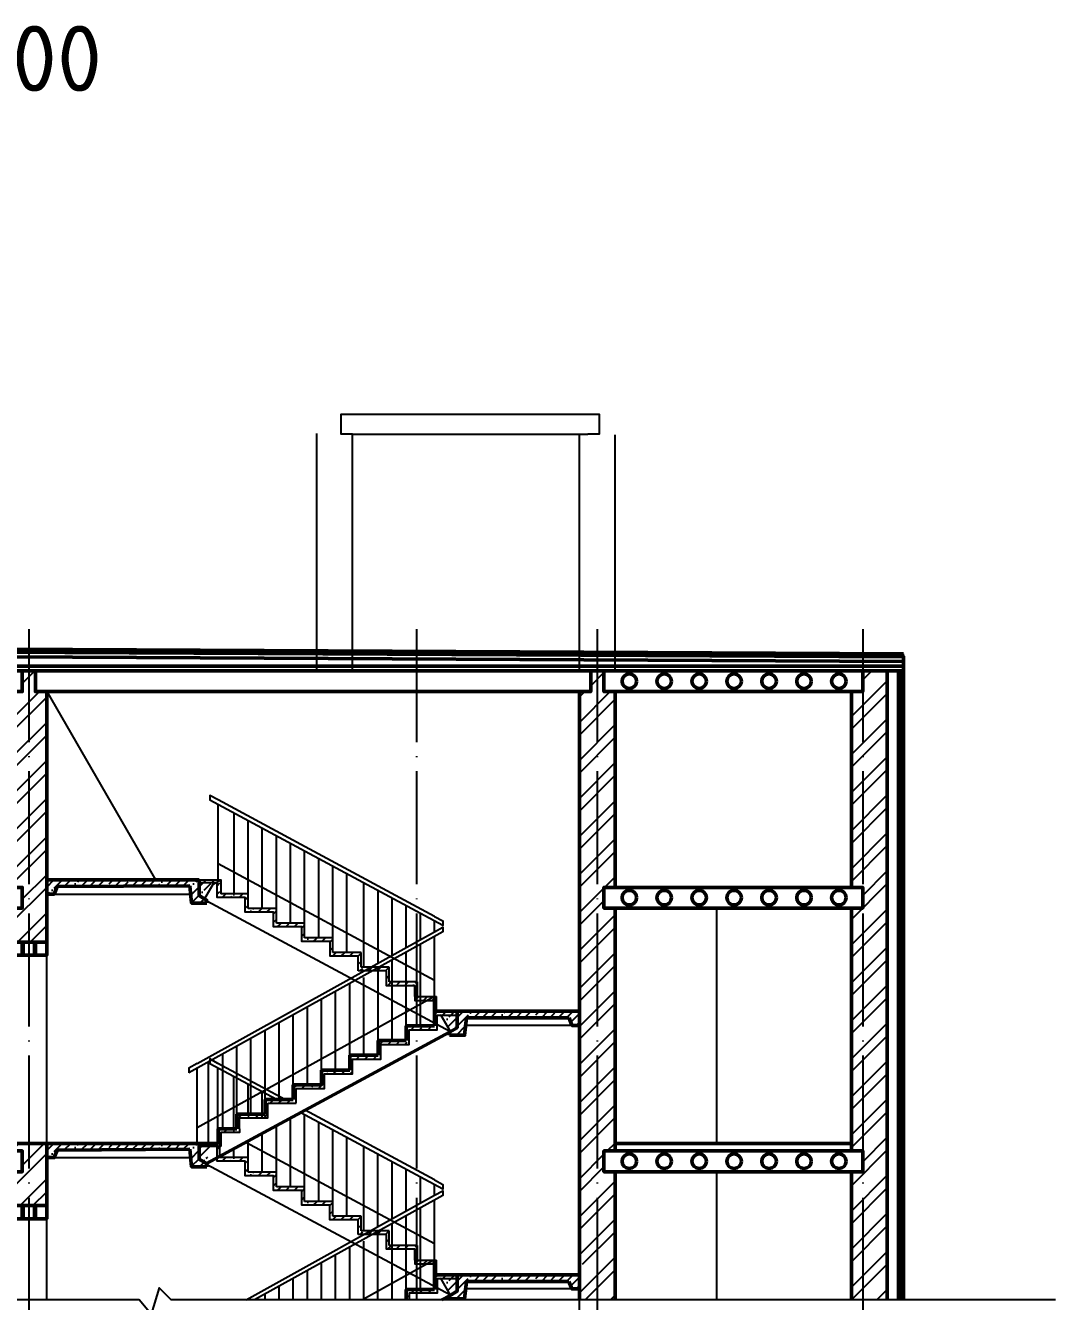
# Model space of a CAD drawing. Header units: millimetres. Extents: x -121275 to -95372, y 16759 to 40426.
# Drawn here: x -117534.8 to -117425.4, y 39435.6 to 39571.1 of the extents above; entities that cross this region are included whole.
import ezdxf

# ---------------------------------------------------------------- set-up
doc = ezdxf.new("R2010")
doc.units = ezdxf.units.MM
doc.header["$LTSCALE"] = 0.5
doc.linetypes.add('ACAD_ISO04W100', pattern=[30, 24, -3, 0, -3])
doc.layers.add('оси', color=7, linetype='ACAD_ISO04W100')
doc.layers.add('тонкие', color=7, linetype='Continuous')
doc.layers.add('ТОЛСТЫЕ3', color=7, linetype='Continuous', lineweight=50)
doc.layers.add('ТОНКИЕе', color=7, linetype='Continuous', lineweight=25)
doc.styles.add('Наклонный', font='isocpeur.ttf', dxfattribs={"height": 3.5})
pattern_1 = [(45, (0, 56), (-0.898025612, 0.898025612), []), (45, (0.898, 56), (-0.898025612, 0.898025612), [1.5875, -0.3175, 0, -0.3175])]
pattern_2 = [(45, (0.0024, 84), (-0.898025612, 0.898025612), []), (45, (0.9005, 84), (-0.898025612, 0.898025612), [1.5875, -0.3175, 0, -0.3175])]

msp = doc.modelspace()

# ---------------------------------------------------------------- hatches: boundary and pattern name
at = {"layer": 'тонкие', "transparency": 33554687}
h = msp.add_hatch(dxfattribs=at)
h.set_pattern_fill('ANSI32', scale=0.3)
h.paths.add_polyline_path([(-117445.888, 39500.354), (-117447.088, 39500.354), (-117447.088, 39479.554), (-117445.888, 39479.554)])
h.paths.add_polyline_path([(-117443.288, 39502.554), (-117445.888, 39502.554), (-117445.888, 39500.354), (-117445.888, 39479.554), (-117445.888, 39477.354), (-117445.888, 39435.732), (-117443.288, 39435.732)])
h.paths.add_polyline_path([(-117445.888, 39477.354), (-117447.088, 39477.354), (-117447.088, 39451.554), (-117445.888, 39451.554)])
h.paths.add_polyline_path([(-117445.888, 39449.354), (-117447.088, 39449.354), (-117447.088, 39435.732), (-117445.888, 39435.732)])
h.paths.add_polyline_path([(-117445.888, 39433.739), (-117447.088, 39433.739), (-117447.088, 39423.554), (-117445.888, 39423.554)])
h.paths.add_polyline_path([(-117443.288, 39433.739), (-117445.888, 39433.739), (-117445.888, 39389.754), (-117443.288, 39389.754)])
h.paths.add_polyline_path([(-117445.888, 39421.354), (-117447.088, 39421.354), (-117447.088, 39395.554), (-117445.888, 39395.554)])
h.paths.add_polyline_path([(-117445.888, 39393.354), (-117447.088, 39393.354), (-117447.088, 39389.754), (-117445.888, 39389.754)])
h.paths.add_polyline_path([(-117441.538, 39368.354), (-117445.888, 39368.354), (-117445.888, 39345.354), (-117441.538, 39345.354)])
h.paths.add_polyline_path([(-117445.888, 39365.354), (-117447.124, 39365.354), (-117447.124, 39345.354), (-117445.888, 39345.354)])
h.paths.add_polyline_path([(-117472.188, 39365.354), (-117473.388, 39365.354), (-117473.388, 39367.554), (-117472.188, 39367.554), (-117472.188, 39368.354), (-117474.088, 39368.354), (-117474.088, 39345.354), (-117472.188, 39345.354)])
h.paths.add_polyline_path([(-117474.088, 39368.354), (-117475.988, 39368.354), (-117475.988, 39367.554), (-117474.788, 39367.554), (-117474.788, 39365.354), (-117475.988, 39365.354), (-117475.988, 39345.354), (-117474.088, 39345.354)])
h.paths.add_polyline_path([(-117472.188, 39393.354), (-117473.388, 39393.354), (-117473.388, 39395.554), (-117472.188, 39395.554), (-117472.188, 39421.354), (-117473.388, 39421.354), (-117473.388, 39423.554), (-117472.188, 39423.554), (-117472.188, 39433.739), (-117474.088, 39433.739), (-117474.088, 39368.354), (-117472.188, 39368.354)])
h.paths.add_polyline_path([(-117474.088, 39433.739), (-117475.988, 39433.739), (-117475.988, 39411.557), (-117475.646, 39411.557), (-117475.646, 39409.957), (-117475.988, 39409.956), (-117475.988, 39383.509), (-117475.644, 39383.509), (-117475.644, 39381.909), (-117475.988, 39381.907), (-117475.988, 39368.354), (-117474.088, 39368.354)])
h.paths.add_polyline_path([(-117472.188, 39449.354), (-117473.388, 39449.354), (-117473.388, 39451.554), (-117472.188, 39451.554), (-117472.188, 39477.354), (-117473.388, 39477.354), (-117473.388, 39479.554), (-117472.188, 39479.554), (-117472.188, 39500.354), (-117473.388, 39500.354), (-117473.388, 39502.554), (-117474.088, 39502.554), (-117474.088, 39435.732), (-117472.188, 39435.732)])
h.paths.add_polyline_path([(-117474.088, 39452.354), (-117475.988, 39452.354), (-117475.988, 39439.509), (-117475.644, 39439.509), (-117475.644, 39437.909), (-117475.988, 39437.907), (-117475.988, 39435.732), (-117474.088, 39435.732)])
h.paths.add_polyline_path([(-117474.088, 39502.554), (-117474.788, 39502.554), (-117474.788, 39500.354), (-117475.988, 39500.354), (-117475.988, 39466.709), (-117475.646, 39466.709), (-117475.646, 39465.109), (-117475.988, 39465.107), (-117475.988, 39452.354), (-117474.088, 39452.354)])
h.paths.add_polyline_path([(-117532.588, 39500.354), (-117533.788, 39500.354), (-117533.788, 39502.554), (-117534.488, 39502.554), (-117534.488, 39473.754), (-117532.588, 39473.754)])
h.paths.add_polyline_path([(-117534.488, 39502.554), (-117535.188, 39502.554), (-117535.188, 39500.354), (-117536.388, 39500.354), (-117536.388, 39479.554), (-117535.188, 39479.554), (-117535.188, 39477.354), (-117536.388, 39477.354), (-117536.388, 39473.754), (-117534.488, 39473.754)])
h.paths.add_polyline_path([(-117534.488, 39452.354), (-117536.388, 39452.354), (-117536.388, 39451.554), (-117535.188, 39451.554), (-117535.188, 39449.354), (-117536.388, 39449.354), (-117536.388, 39445.754), (-117535.188, 39445.754), (-117534.488, 39445.754)])
h.paths.add_polyline_path([(-117532.588, 39452.354), (-117534.488, 39452.354), (-117534.488, 39445.754), (-117533.888, 39445.754), (-117532.588, 39445.754)])
h.paths.add_polyline_path([(-117534.488, 39424.372), (-117536.388, 39424.354), (-117536.388, 39423.554), (-117535.188, 39423.554), (-117535.188, 39421.354), (-117536.388, 39421.354), (-117536.388, 39417.754), (-117535.188, 39417.754), (-117534.488, 39417.754)])
h.paths.add_polyline_path([(-117532.588, 39424.39), (-117534.488, 39424.372), (-117534.488, 39417.754), (-117533.888, 39417.754), (-117532.588, 39417.754)])
h.paths.add_polyline_path([(-117534.488, 39396.354), (-117536.388, 39396.354), (-117536.388, 39395.554), (-117535.188, 39395.554), (-117535.188, 39393.354), (-117536.388, 39393.354), (-117536.388, 39389.754), (-117535.188, 39389.754), (-117534.488, 39389.754)])
h.paths.add_polyline_path([(-117532.588, 39396.354), (-117534.488, 39396.354), (-117534.488, 39389.754), (-117533.888, 39389.754), (-117532.588, 39389.754)])
h.paths.add_polyline_path([(-117534.488, 39368.354), (-117536.388, 39368.354), (-117536.388, 39367.554), (-117535.188, 39367.554), (-117535.188, 39365.354), (-117536.388, 39365.354), (-117536.388, 39345.354), (-117534.488, 39345.354)])
h.paths.add_polyline_path([(-117532.588, 39365.354), (-117533.788, 39365.354), (-117533.788, 39367.554), (-117533.488, 39367.554), (-117532.588, 39367.554), (-117532.588, 39368.354), (-117534.488, 39368.354), (-117534.488, 39345.354), (-117532.588, 39345.354)])
h.paths.add_polyline_path([(-117554.388, 39365.354), (-117555.588, 39365.354), (-117555.588, 39367.554), (-117554.388, 39367.554), (-117554.388, 39368.354), (-117556.288, 39368.354), (-117556.288, 39345.354), (-117554.388, 39345.354)])
h.paths.add_polyline_path([(-117556.288, 39368.354), (-117558.188, 39368.354), (-117558.188, 39367.554), (-117556.988, 39367.554), (-117556.988, 39365.354), (-117558.188, 39365.354), (-117558.188, 39345.354), (-117556.288, 39345.354)])
h.paths.add_polyline_path([(-117554.388, 39393.354), (-117555.588, 39393.354), (-117555.588, 39395.554), (-117554.388, 39395.554), (-117554.388, 39396.354), (-117556.288, 39396.354), (-117556.288, 39389.754), (-117555.688, 39389.754), (-117554.388, 39389.754)])
h.paths.add_polyline_path([(-117556.288, 39396.354), (-117558.188, 39396.354), (-117558.188, 39395.554), (-117556.988, 39395.554), (-117556.988, 39393.354), (-117558.188, 39393.354), (-117558.188, 39389.754), (-117556.988, 39389.754), (-117556.288, 39389.754)])
h.paths.add_polyline_path([(-117554.388, 39421.354), (-117555.588, 39421.354), (-117555.588, 39423.554), (-117554.388, 39423.554), (-117554.388, 39424.354), (-117556.288, 39424.354), (-117556.288, 39417.754), (-117555.688, 39417.754), (-117554.388, 39417.754)])
h.paths.add_polyline_path([(-117556.288, 39424.354), (-117558.188, 39424.354), (-117558.188, 39423.554), (-117556.988, 39423.554), (-117556.988, 39421.354), (-117558.188, 39421.354), (-117558.188, 39417.754), (-117556.988, 39417.754), (-117556.288, 39417.754)])
h.paths.add_polyline_path([(-117554.388, 39449.354), (-117555.588, 39449.354), (-117555.588, 39451.554), (-117554.388, 39451.554), (-117554.388, 39452.354), (-117556.288, 39452.354), (-117556.288, 39445.754), (-117555.688, 39445.754), (-117554.388, 39445.754)])
h.paths.add_polyline_path([(-117556.288, 39452.354), (-117558.188, 39452.354), (-117558.188, 39451.554), (-117556.988, 39451.554), (-117556.988, 39449.354), (-117558.188, 39449.354), (-117558.188, 39445.754), (-117556.988, 39445.754), (-117556.288, 39445.754)])
h.paths.add_polyline_path([(-117554.388, 39477.354), (-117555.588, 39477.354), (-117555.588, 39479.554), (-117554.388, 39479.554), (-117554.388, 39500.354), (-117555.588, 39500.354), (-117555.588, 39502.554), (-117556.288, 39502.554), (-117556.288, 39473.754), (-117555.688, 39473.754), (-117554.388, 39473.754)])
h.paths.add_polyline_path([(-117556.288, 39502.554), (-117556.988, 39502.554), (-117556.988, 39500.354), (-117558.188, 39500.354), (-117558.188, 39479.554), (-117556.988, 39479.554), (-117556.988, 39477.354), (-117558.188, 39477.354), (-117558.188, 39473.754), (-117556.988, 39473.754), (-117556.288, 39473.754)])
h.paths.add_polyline_path([(-117627.088, 39500.354), (-117628.288, 39500.354), (-117628.288, 39479.554), (-117627.088, 39479.554)])
h.paths.add_polyline_path([(-117628.288, 39500.354), (-117630.888, 39500.354), (-117630.888, 39479.554), (-117628.288, 39479.554)])
h.paths.add_polyline_path([(-117628.288, 39479.554), (-117630.888, 39479.554), (-117630.888, 39476.754), (-117628.288, 39476.754)])
h.paths.add_polyline_path([(-117627.088, 39461.354), (-117628.288, 39461.354), (-117628.288, 39451.554), (-117627.088, 39451.554)])
h.paths.add_polyline_path([(-117628.288, 39461.354), (-117630.888, 39461.354), (-117630.888, 39448.754), (-117628.288, 39448.754)])
h.paths.add_polyline_path([(-117627.088, 39449.354), (-117628.288, 39449.354), (-117628.288, 39448.754), (-117627.088, 39448.754)])
h.paths.add_polyline_path([(-117627.088, 39433.354), (-117628.288, 39433.354), (-117628.288, 39423.554), (-117627.088, 39423.554)])
h.paths.add_polyline_path([(-117628.288, 39433.354), (-117630.888, 39433.354), (-117630.888, 39420.754), (-117628.288, 39420.754)])
h.paths.add_polyline_path([(-117627.088, 39421.354), (-117628.288, 39421.354), (-117628.288, 39420.754), (-117627.088, 39420.754)])
h.paths.add_polyline_path([(-117627.088, 39405.354), (-117628.288, 39405.354), (-117628.288, 39395.554), (-117627.088, 39395.554)])
h.paths.add_polyline_path([(-117628.288, 39405.354), (-117630.888, 39405.354), (-117630.888, 39392.754), (-117628.288, 39392.754)])
h.paths.add_polyline_path([(-117627.088, 39393.354), (-117628.288, 39393.354), (-117628.288, 39392.754), (-117627.088, 39392.754)])
h.paths.add_polyline_path([(-117627.088, 39377.354), (-117628.288, 39377.354), (-117628.288, 39367.554), (-117627.088, 39367.554)])
h.paths.add_polyline_path([(-117628.288, 39377.354), (-117630.888, 39377.354), (-117630.888, 39345.354), (-117628.288, 39345.354)])
h.paths.add_polyline_path([(-117627.088, 39365.354), (-117628.288, 39365.354), (-117628.288, 39345.354), (-117627.088, 39345.354)])
h = msp.add_hatch(dxfattribs=at)
h.set_pattern_fill('ANSI35', scale=0.2)
h.set_pattern_definition(pattern_2)
h.paths.add_polyline_path([(-117514.901, 39479.911), (-117516.388, 39480.354), (-117532.586, 39480.354), (-117532.586, 39478.854), (-117531.786, 39478.854), (-117531.479, 39479.654), (-117517.393, 39479.734), (-117517.186, 39477.884), (-117515.586, 39477.884), (-117515.593, 39478.213), (-117515.799, 39478.335)])
h = msp.add_hatch(dxfattribs=at)
h.set_pattern_fill('ANSI35', scale=0.2)
h.set_pattern_definition(pattern_2)
h.paths.add_polyline_path([(-117514.086, 39452.354), (-117514.086, 39453.514), (-117512.086, 39453.514), (-117512.086, 39453.914), (-117512.086, 39455.074), (-117511.986, 39455.074), (-117509.386, 39455.074), (-117509.086, 39455.074), (-117509.086, 39456.634), (-117506.386, 39456.634), (-117506.086, 39456.634), (-117506.086, 39458.194), (-117505.986, 39458.194), (-117503.386, 39458.194), (-117503.086, 39458.194), (-117503.086, 39459.754), (-117502.986, 39459.754), (-117500.386, 39459.754), (-117500.086, 39459.754), (-117500.086, 39461.314), (-117497.386, 39461.314), (-117497.086, 39461.314), (-117497.086, 39462.874), (-117494.386, 39462.874), (-117494.086, 39462.874), (-117494.086, 39464.434), (-117493.286, 39464.434), (-117493.286, 39464.834), (-117494.386, 39464.834), (-117494.386, 39463.274), (-117497.386, 39463.274), (-117497.386, 39461.714), (-117500.386, 39461.714), (-117500.386, 39460.154), (-117503.386, 39460.154), (-117503.386, 39458.594), (-117506.386, 39458.594), (-117506.386, 39457.034), (-117509.386, 39457.034), (-117509.386, 39455.474), (-117512.386, 39455.474), (-117512.386, 39453.914), (-117514.386, 39453.914), (-117514.386, 39452.354), (-117516.386, 39452.354), (-117516.386, 39450.69), (-117515.798, 39450.336), (-117514.901, 39451.911)])
h.paths.add_polyline_path([(-117491.086, 39465.994), (-117488.986, 39465.994), (-117488.986, 39466.394), (-117491.386, 39466.394), (-117491.386, 39464.834), (-117493.286, 39464.834), (-117493.286, 39464.434), (-117491.444, 39464.434), (-117491.386, 39464.434), (-117491.086, 39464.434)])
h.paths.add_polyline_path([(-117488.986, 39465.994), (-117490.75, 39465.994), (-117490.671, 39465.951), (-117489.69, 39464.23), (-117488.986, 39464.653)])
h.paths.add_polyline_path([(-117475.986, 39466.394), (-117488.986, 39466.394), (-117488.986, 39464.65), (-117489.778, 39464.173), (-117489.786, 39463.844), (-117488.186, 39463.844), (-117487.978, 39465.694), (-117477.093, 39465.694), (-117476.786, 39464.894), (-117475.986, 39464.894)])
h.paths.add_polyline_path([(-117491.186, 39467.954), (-117493.186, 39467.954), (-117493.186, 39469.514), (-117493.286, 39469.514), (-117493.286, 39467.554), (-117491.486, 39467.554), (-117491.486, 39466.394), (-117491.386, 39466.34), (-117491.386, 39466.394), (-117491.186, 39466.394)])
h.paths.add_polyline_path([(-117493.286, 39469.514), (-117496.186, 39469.514), (-117496.186, 39471.074), (-117499.186, 39471.074), (-117499.186, 39472.634), (-117502.186, 39472.634), (-117502.186, 39474.194), (-117505.186, 39474.194), (-117505.186, 39475.754), (-117508.186, 39475.754), (-117508.186, 39477.314), (-117511.186, 39477.314), (-117511.186, 39478.874), (-117514.186, 39478.874), (-117514.186, 39480.354), (-117516.386, 39480.354), (-117516.386, 39480.034), (-117514.486, 39480.034), (-117514.486, 39478.474), (-117514.186, 39478.474), (-117514.128, 39478.474), (-117511.486, 39478.474), (-117511.486, 39476.914), (-117511.186, 39476.914), (-117508.486, 39476.914), (-117508.486, 39475.354), (-117508.186, 39475.354), (-117505.486, 39475.354), (-117505.486, 39473.794), (-117505.186, 39473.794), (-117502.586, 39473.794), (-117502.486, 39473.794), (-117502.486, 39472.234), (-117502.186, 39472.234), (-117499.586, 39472.234), (-117499.486, 39472.234), (-117499.486, 39470.674), (-117499.186, 39470.674), (-117496.486, 39470.674), (-117496.486, 39469.114), (-117496.186, 39469.114), (-117493.586, 39469.114), (-117493.486, 39469.114), (-117493.486, 39467.954), (-117493.486, 39467.554), (-117493.286, 39467.554)])
h = msp.add_hatch(dxfattribs=at)
h.set_pattern_fill('ANSI35', scale=0.2)
h.set_pattern_definition(pattern_1)
h.paths.add_polyline_path([(-117516.388, 39452.354), (-117532.588, 39452.354), (-117532.588, 39450.854), (-117531.788, 39450.854), (-117531.481, 39451.654), (-117517.395, 39451.734), (-117517.188, 39449.884), (-117515.588, 39449.884), (-117515.596, 39450.213), (-117516.388, 39450.69)])
h = msp.add_hatch(dxfattribs=at)
h.set_pattern_fill('ANSI35', scale=0.2)
h.set_pattern_definition(pattern_1)
h.paths.add_polyline_path([(-117491.088, 39437.994), (-117488.988, 39437.994), (-117488.988, 39438.394), (-117491.388, 39438.394), (-117491.388, 39436.834), (-117493.288, 39436.834), (-117493.288, 39436.434), (-117491.446, 39436.434), (-117491.388, 39436.434), (-117491.088, 39436.434)])
h.paths.add_polyline_path([(-117488.988, 39437.994), (-117490.752, 39437.994), (-117490.673, 39437.951), (-117489.692, 39436.23), (-117488.988, 39436.653)])
h.paths.add_polyline_path([(-117475.988, 39438.394), (-117488.988, 39438.394), (-117488.988, 39436.65), (-117489.781, 39436.173), (-117489.788, 39435.844), (-117488.188, 39435.844), (-117487.981, 39437.694), (-117477.095, 39437.694), (-117476.788, 39436.894), (-117475.988, 39436.894)])
h.paths.add_polyline_path([(-117491.188, 39439.954), (-117493.188, 39439.954), (-117493.188, 39441.514), (-117493.288, 39441.514), (-117493.288, 39439.554), (-117491.488, 39439.554), (-117491.488, 39438.394), (-117491.388, 39438.34), (-117491.388, 39438.394), (-117491.188, 39438.394)])
h.paths.add_polyline_path([(-117493.288, 39441.514), (-117496.188, 39441.514), (-117496.188, 39443.074), (-117499.188, 39443.074), (-117499.188, 39444.634), (-117502.188, 39444.634), (-117502.188, 39446.194), (-117505.188, 39446.194), (-117505.188, 39447.754), (-117508.188, 39447.754), (-117508.188, 39449.314), (-117511.188, 39449.314), (-117511.188, 39450.874), (-117514.188, 39450.874), (-117514.188, 39452.034), (-117516.388, 39452.034), (-117514.488, 39452.034), (-117514.488, 39450.474), (-117514.188, 39450.474), (-117514.13, 39450.474), (-117511.488, 39450.474), (-117511.488, 39448.914), (-117511.188, 39448.914), (-117508.488, 39448.914), (-117508.488, 39447.354), (-117508.188, 39447.354), (-117505.488, 39447.354), (-117505.488, 39445.794), (-117505.188, 39445.794), (-117502.588, 39445.794), (-117502.488, 39445.794), (-117502.488, 39444.234), (-117502.188, 39444.234), (-117499.588, 39444.234), (-117499.488, 39444.234), (-117499.488, 39442.674), (-117499.188, 39442.674), (-117496.488, 39442.674), (-117496.488, 39441.114), (-117496.188, 39441.114), (-117493.588, 39441.114), (-117493.488, 39441.114), (-117493.488, 39439.954), (-117493.488, 39439.554), (-117493.288, 39439.554)])
h.paths.add_polyline_path([(-117497.088, 39433.739), (-117497.388, 39433.739), (-117497.388, 39433.714), (-117500.388, 39433.714), (-117500.388, 39432.154), (-117503.388, 39432.154), (-117503.388, 39430.594), (-117506.388, 39430.594), (-117506.388, 39429.034), (-117509.388, 39429.034), (-117509.388, 39427.474), (-117512.388, 39427.474), (-117512.388, 39425.914), (-117514.388, 39425.914), (-117514.388, 39424.354), (-117516.588, 39424.354), (-117516.588, 39422.613), (-117515.884, 39422.19), (-117514.903, 39423.911), (-117514.088, 39424.354), (-117514.088, 39425.514), (-117512.088, 39425.514), (-117512.088, 39425.914), (-117512.088, 39427.074), (-117511.988, 39427.074), (-117509.388, 39427.074), (-117509.088, 39427.074), (-117509.088, 39428.634), (-117506.388, 39428.634), (-117506.088, 39428.634), (-117506.088, 39430.194), (-117505.988, 39430.194), (-117503.388, 39430.194), (-117503.088, 39430.194), (-117503.088, 39431.754), (-117502.988, 39431.754), (-117500.388, 39431.754), (-117500.088, 39431.754), (-117500.088, 39433.314), (-117497.388, 39433.314), (-117497.088, 39433.314)])
h.paths.add_polyline_path([(-117494.388, 39435.732), (-117494.088, 39435.732), (-117494.088, 39436.434), (-117493.288, 39436.434), (-117493.288, 39436.834), (-117494.388, 39436.834)])

# ---------------------------------------------------------------- linework, layer by layer
at = {"layer": 'оси', "color": 7}
for points in [[(-117534.488, 39506.989), (-117534.488, 39506.989), (-117534.488, 39327.577)], [(-117493.288, 39506.989), (-117493.288, 39506.989), (-117493.288, 39435.732)], [(-117474.088, 39506.989), (-117474.088, 39506.989), (-117474.088, 39327.577)], [(-117445.888, 39506.989), (-117445.888, 39506.989), (-117445.888, 39327.577)]]:
    msp.add_lwpolyline(points, dxfattribs=at)
at = {"layer": 'ТОЛСТЫЕ3', "color": 7}
for p, q in [((-117491.386, 39464.834), (-117491.386, 39466.394)), ((-117494.386, 39463.274), (-117494.386, 39464.834)), ((-117494.386, 39464.834), (-117491.386, 39464.834)), ((-117497.386, 39461.714), (-117497.386, 39463.274)), ((-117497.386, 39463.274), (-117494.386, 39463.274)), ((-117500.386, 39460.154), (-117500.386, 39461.714)), ((-117500.386, 39461.714), (-117497.386, 39461.714)), ((-117503.386, 39458.594), (-117503.386, 39460.154)), ((-117503.386, 39460.154), (-117500.386, 39460.154)), ((-117506.386, 39457.034), (-117506.386, 39458.594)), ((-117506.386, 39458.594), (-117503.386, 39458.594)), ((-117509.386, 39455.474), (-117509.386, 39457.034)), ((-117509.386, 39457.034), (-117506.386, 39457.034)), ((-117512.386, 39453.914), (-117512.386, 39455.474)), ((-117512.386, 39455.474), (-117509.386, 39455.474)), ((-117514.386, 39452.354), (-117514.386, 39453.914)), ((-117491.388, 39436.834), (-117491.388, 39438.394)), ((-117494.388, 39435.732), (-117494.388, 39436.834)), ((-117494.388, 39436.834), (-117491.388, 39436.834))]:
    msp.add_line(p, q, dxfattribs=at)
for points in [[(-117441.538, 39503.054), (-117441.538, 39503.554), (-117441.538, 39504.054), (-117537.538, 39504.554)], [(-117536.638, 39504.554), (-117536.638, 39504.854), (-117441.538, 39504.354)], [(-117441.538, 39502.554), (-117441.538, 39503.054), (-117632.638, 39503.054), (-117632.638, 39502.554), (-117632.638, 39503.054), (-117632.638, 39503.554)], [(-117536.638, 39503.054), (-117536.638, 39504.054), (-117441.538, 39503.559)], [(-117556.988, 39500.354), (-117632.638, 39500.354), (-117632.638, 39502.554), (-117441.538, 39502.554)], [(-117533.788, 39502.554), (-117535.188, 39502.554), (-117535.188, 39500.354), (-117536.388, 39500.354), (-117536.388, 39479.554), (-117535.188, 39479.554), (-117535.188, 39477.354), (-117536.388, 39477.354), (-117536.388, 39472.354), (-117532.588, 39472.354), (-117532.588, 39473.754), (-117536.388, 39473.754), (-117535.188, 39473.754), (-117535.188, 39472.354), (-117535.088, 39472.354), (-117535.088, 39473.754), (-117533.888, 39473.754), (-117533.888, 39472.354), (-117533.788, 39472.354), (-117533.788, 39473.754), (-117532.588, 39473.754), (-117532.588, 39500.354), (-117533.788, 39500.354), (-117533.788, 39502.554)], [(-117475.988, 39435.732), (-117475.988, 39500.354), (-117474.788, 39500.354), (-117474.788, 39502.554)], [(-117474.788, 39502.554), (-117473.388, 39502.554), (-117473.388, 39500.354), (-117472.188, 39500.354), (-117472.188, 39479.554), (-117473.388, 39479.554), (-117473.388, 39477.354), (-117472.188, 39477.354), (-117472.188, 39451.554), (-117473.388, 39451.554), (-117473.388, 39449.354), (-117472.188, 39449.354), (-117472.188, 39435.732)], [(-117445.888, 39502.554), (-117445.888, 39500.354), (-117447.088, 39500.354), (-117447.088, 39479.554), (-117445.888, 39479.554), (-117445.888, 39477.354), (-117447.088, 39477.354), (-117447.088, 39451.554), (-117445.888, 39451.554), (-117445.888, 39449.354), (-117447.088, 39449.354), (-117447.088, 39435.732)], [(-117443.288, 39502.554), (-117445.888, 39502.554), (-117443.288, 39502.554), (-117443.288, 39435.732)], [(-117442.088, 39435.732), (-117442.088, 39502.554), (-117443.288, 39502.554), (-117441.538, 39502.554), (-117441.688, 39502.554), (-117441.688, 39435.732)], [(-117441.538, 39435.732), (-117441.538, 39502.554)], [(-117474.788, 39500.354), (-117533.788, 39500.354)], [(-117447.088, 39500.354), (-117473.388, 39500.354)], [(-117445.888, 39500.354), (-117473.388, 39500.354)], [(-117532.586, 39480.354), (-117516.386, 39480.354), (-117516.386, 39480.354)], [(-117519.586, 39480.354), (-117532.586, 39480.354), (-117532.586, 39478.854)], [(-117516.388, 39480.354), (-117532.586, 39480.354)], [(-117515.588, 39477.884), (-117515.596, 39478.213), (-117516.388, 39478.69), (-117516.388, 39480.354)], [(-117532.586, 39479.654), (-117532.586, 39478.854), (-117531.786, 39478.854), (-117531.479, 39479.654)], [(-117517.393, 39479.734), (-117531.479, 39479.654)], [(-117515.586, 39477.884), (-117517.186, 39477.884), (-117517.393, 39479.734)], [(-117473.388, 39479.554), (-117447.088, 39479.554)], [(-117447.088, 39477.354), (-117473.388, 39477.354)], [(-117491.386, 39466.394), (-117488.986, 39466.394)], [(-117489.786, 39463.848), (-117489.778, 39464.176), (-117488.986, 39464.653), (-117488.986, 39466.148)], [(-117489.786, 39463.844), (-117488.186, 39463.844), (-117487.978, 39465.694)], [(-117488.986, 39466.394), (-117475.986, 39466.394), (-117475.986, 39464.894)], [(-117488.986, 39466.394), (-117488.986, 39464.653)], [(-117487.978, 39465.694), (-117477.093, 39465.694)], [(-117475.986, 39465.694), (-117475.986, 39464.894), (-117476.786, 39464.894), (-117477.093, 39465.694)], [(-117515.593, 39450.213), (-117489.778, 39464.173)], [(-117512.386, 39453.914), (-117514.386, 39453.914)], [(-117536.388, 39452.354), (-117532.586, 39452.354), (-117532.588, 39444.354), (-117536.388, 39444.354), (-117536.388, 39445.754), (-117535.188, 39445.754), (-117535.188, 39444.354), (-117535.088, 39444.354), (-117535.088, 39445.754), (-117533.888, 39445.754), (-117533.888, 39444.354), (-117533.788, 39444.354), (-117533.788, 39445.754), (-117532.588, 39445.754), (-117536.388, 39445.754), (-117536.388, 39449.354), (-117535.188, 39449.354), (-117535.188, 39451.554), (-117536.388, 39451.554), (-117536.388, 39452.354)], [(-117532.588, 39452.354), (-117516.388, 39452.354), (-117516.388, 39452.354)], [(-117519.588, 39452.354), (-117532.588, 39452.354), (-117532.588, 39450.854)], [(-117532.588, 39451.654), (-117532.588, 39450.854), (-117531.788, 39450.854), (-117531.481, 39451.654)], [(-117514.386, 39452.354), (-117532.586, 39452.354)], [(-117517.395, 39451.734), (-117531.481, 39451.654)], [(-117515.588, 39449.884), (-117517.188, 39449.884), (-117517.395, 39451.734)], [(-117515.588, 39449.884), (-117515.596, 39450.213), (-117516.388, 39450.69), (-117516.388, 39452.354)], [(-117447.088, 39452.354), (-117472.188, 39452.354)], [(-117473.388, 39451.554), (-117445.888, 39451.554)], [(-117445.888, 39449.354), (-117473.388, 39449.354)], [(-117491.388, 39438.394), (-117488.988, 39438.394)], [(-117489.788, 39435.848), (-117489.781, 39436.176), (-117488.988, 39436.653), (-117488.988, 39438.148)], [(-117488.988, 39438.394), (-117475.988, 39438.394), (-117475.988, 39436.894)], [(-117488.988, 39438.394), (-117488.988, 39436.653)], [(-117489.788, 39435.844), (-117488.188, 39435.844), (-117487.981, 39437.694)], [(-117487.981, 39437.694), (-117477.095, 39437.694)], [(-117475.988, 39437.694), (-117475.988, 39436.894), (-117476.788, 39436.894), (-117477.095, 39437.694)], [(-117490.604, 39435.732), (-117489.781, 39436.173)]]:
    msp.add_lwpolyline(points, dxfattribs=at)
for centre in [(-117470.687, 39501.466), (-117466.975, 39501.466), (-117466.975, 39501.466), (-117463.263, 39501.466), (-117463.263, 39501.466), (-117459.551, 39501.466), (-117459.551, 39501.466), (-117455.839, 39501.466), (-117455.839, 39501.466), (-117452.127, 39501.466), (-117452.127, 39501.466), (-117448.415, 39501.466), (-117470.687, 39478.466), (-117466.975, 39478.466), (-117466.975, 39478.466), (-117463.263, 39478.466), (-117459.551, 39478.466), (-117459.551, 39478.466), (-117455.839, 39478.466), (-117455.839, 39478.466), (-117452.127, 39478.466), (-117452.127, 39478.466), (-117448.415, 39478.466), (-117470.687, 39450.466), (-117466.975, 39450.466), (-117466.975, 39450.466), (-117463.263, 39450.466), (-117463.263, 39450.466), (-117459.551, 39450.466), (-117459.551, 39450.466), (-117455.839, 39450.466), (-117455.839, 39450.466), (-117452.127, 39450.466), (-117452.127, 39450.466), (-117448.415, 39450.466)]:
    msp.add_circle(centre, 0.775, dxfattribs=at)
at = {"layer": 'ТОНКИЕе', "color": 7}
for p, q in [((-117511.186, 39478.874), (-117514.086, 39478.874)), ((-117511.186, 39477.314), (-117511.186, 39478.874)), ((-117508.186, 39477.314), (-117511.186, 39477.314)), ((-117508.186, 39475.754), (-117508.186, 39477.314)), ((-117508.186, 39475.754), (-117508.186, 39477.314)), ((-117505.186, 39475.754), (-117508.186, 39475.754)), ((-117505.186, 39475.754), (-117508.186, 39475.754)), ((-117505.186, 39474.194), (-117505.186, 39475.754)), ((-117505.186, 39474.194), (-117505.186, 39475.754)), ((-117502.186, 39474.194), (-117505.186, 39474.194)), ((-117502.186, 39472.634), (-117502.186, 39474.194)), ((-117499.186, 39472.634), (-117502.186, 39472.634)), ((-117499.186, 39471.074), (-117499.186, 39472.634)), ((-117496.186, 39471.074), (-117499.186, 39471.074)), ((-117496.186, 39469.514), (-117496.186, 39471.074)), ((-117493.186, 39469.514), (-117496.186, 39469.514)), ((-117493.186, 39467.954), (-117493.186, 39469.514)), ((-117491.186, 39466.394), (-117491.186, 39467.954)), ((-117516.586, 39452.354), (-117514.386, 39452.354)), ((-117514.188, 39450.874), (-117514.188, 39452.354)), ((-117511.188, 39450.874), (-117514.188, 39450.874)), ((-117511.188, 39449.314), (-117511.188, 39450.874)), ((-117508.188, 39449.314), (-117511.188, 39449.314)), ((-117508.188, 39447.754), (-117508.188, 39449.314)), ((-117508.188, 39447.754), (-117508.188, 39449.314)), ((-117505.188, 39447.754), (-117508.188, 39447.754)), ((-117505.188, 39447.754), (-117508.188, 39447.754)), ((-117505.188, 39446.194), (-117505.188, 39447.754)), ((-117505.188, 39446.194), (-117505.188, 39447.754)), ((-117502.188, 39446.194), (-117505.188, 39446.194)), ((-117502.188, 39444.634), (-117502.188, 39446.194)), ((-117499.188, 39444.634), (-117502.188, 39444.634)), ((-117499.188, 39443.074), (-117499.188, 39444.634)), ((-117496.188, 39443.074), (-117499.188, 39443.074)), ((-117496.188, 39441.514), (-117496.188, 39443.074)), ((-117493.188, 39441.514), (-117496.188, 39441.514)), ((-117493.188, 39439.954), (-117493.188, 39441.514)), ((-117491.188, 39438.394), (-117491.188, 39439.954))]:
    msp.add_line(p, q, dxfattribs=at)
for points in [[(-117500.088, 39527.698), (-117501.288, 39527.698), (-117501.288, 39529.851), (-117475.088, 39529.851), (-117473.888, 39529.851), (-117473.888, 39527.693), (-117475.088, 39527.7)], [(-117503.888, 39502.554), (-117503.888, 39504.764), (-117503.888, 39527.764)], [(-117500.088, 39504.7), (-117500.088, 39527.7), (-117475.088, 39527.7)], [(-117500.088, 39502.554), (-117500.088, 39527.651)], [(-117475.988, 39502.554), (-117475.988, 39504.764), (-117475.988, 39527.7)], [(-117472.188, 39502.554), (-117472.188, 39527.651)], [(-117441.538, 39504.054), (-117441.538, 39504.354)], [(-117532.588, 39502.554), (-117533.788, 39502.554), (-117533.788, 39500.354)], [(-117475.988, 39502.554), (-117474.788, 39502.554), (-117474.788, 39500.354)], [(-117473.388, 39502.554), (-117447.088, 39502.554)], [(-117472.188, 39502.554), (-117473.388, 39502.554), (-117473.388, 39500.354)], [(-117447.088, 39502.554), (-117445.888, 39502.554), (-117445.888, 39500.354), (-117447.088, 39500.354)], [(-117443.288, 39435.732), (-117443.288, 39500.354), (-117443.288, 39502.554)], [(-117442.088, 39435.732), (-117442.088, 39502.554), (-117441.688, 39502.554), (-117441.688, 39435.732)], [(-117441.538, 39435.732), (-117441.538, 39502.554)], [(-117532.588, 39435.732), (-117532.588, 39500.354)], [(-117532.588, 39500.354), (-117521.035, 39480.354)], [(-117475.988, 39500.354), (-117475.988, 39435.732)], [(-117472.188, 39479.554), (-117472.188, 39500.354)], [(-117447.088, 39479.554), (-117447.088, 39500.354)], [(-117441.538, 39480.354), (-117441.538, 39500.354), (-117442.088, 39500.354)], [(-117505.126, 39483.873), (-117514.386, 39488.854), (-117515.266, 39489.328), (-117515.266, 39488.828)], [(-117505.59, 39483.622), (-117515.266, 39488.828)], [(-117514.386, 39480.354), (-117514.386, 39488.354)], [(-117512.686, 39479.785), (-117512.686, 39487.439)], [(-117511.186, 39480.596), (-117511.186, 39486.632)], [(-117511.186, 39480.596), (-117511.186, 39486.632)], [(-117509.686, 39481.407), (-117509.686, 39485.826)], [(-117509.686, 39483.474), (-117509.686, 39485.826)], [(-117508.186, 39475.808), (-117508.186, 39485.019)], [(-117508.186, 39476.615), (-117508.186, 39485.019)], [(-117506.686, 39475.754), (-117506.686, 39484.212)], [(-117506.686, 39475.808), (-117506.686, 39484.212)], [(-117491.386, 39476.481), (-117490.505, 39476.007), (-117490.505, 39475.507), (-117505.59, 39483.622)], [(-117505.186, 39474.194), (-117505.186, 39483.405)], [(-117505.186, 39475.001), (-117505.186, 39483.405)], [(-117491.386, 39476.481), (-117505.126, 39483.873)], [(-117491.386, 39469.674), (-117514.386, 39482.046)], [(-117509.686, 39477.314), (-117509.686, 39481.407)], [(-117509.686, 39477.422), (-117509.686, 39481.407)], [(-117503.686, 39474.194), (-117503.686, 39482.598)], [(-117502.186, 39472.634), (-117502.186, 39481.791)], [(-117532.588, 39435.732), (-117532.588, 39480.451)], [(-117532.586, 39478.854), (-117532.586, 39480.354), (-117521.035, 39480.354)], [(-117516.388, 39480.354), (-117532.586, 39480.354)], [(-117516.388, 39480.354), (-117532.586, 39480.354)], [(-117519.386, 39480.354), (-117519.586, 39480.354)], [(-117516.386, 39480.354), (-117514.086, 39480.354), (-117514.086, 39478.874)], [(-117515.882, 39478.19), (-117514.901, 39479.911), (-117514.086, 39480.354)], [(-117511.186, 39477.422), (-117511.186, 39480.596)], [(-117511.186, 39478.228), (-117511.186, 39480.596)], [(-117500.686, 39472.634), (-117500.686, 39480.984)], [(-117441.538, 39480.354), (-117441.538, 39477.354)], [(-117532.586, 39478.854), (-117517.294, 39478.854)], [(-117514.486, 39480.034), (-117516.388, 39480.034)], [(-117499.486, 39470.674), (-117499.486, 39472.234), (-117499.586, 39472.234), (-117502.186, 39472.234), (-117502.486, 39472.234), (-117502.486, 39473.794), (-117502.586, 39473.794), (-117505.186, 39473.794), (-117505.486, 39473.794), (-117505.486, 39475.354), (-117505.486, 39475.354), (-117505.486, 39475.354), (-117505.486, 39475.354), (-117508.186, 39475.354), (-117508.486, 39475.354), (-117508.486, 39476.914), (-117508.486, 39476.914), (-117511.186, 39476.914), (-117511.486, 39476.914), (-117511.486, 39478.474), (-117511.486, 39478.474), (-117514.128, 39478.474), (-117514.186, 39478.474), (-117514.486, 39478.474), (-117514.486, 39480.034), (-117514.486, 39480.034)], [(-117512.686, 39478.874), (-117512.686, 39479.785)], [(-117498.886, 39471.074), (-117498.886, 39480.016)], [(-117497.386, 39471.51), (-117497.386, 39479.209)], [(-117472.188, 39479.554), (-117473.388, 39479.554), (-117473.388, 39477.354)], [(-117447.088, 39479.554), (-117445.888, 39479.554), (-117445.888, 39477.354), (-117447.088, 39477.354)], [(-117441.538, 39452.354), (-117441.538, 39479.554)], [(-117489.681, 39464.225), (-117515.591, 39478.104)], [(-117495.886, 39472.342), (-117495.886, 39478.402)], [(-117494.386, 39473.175), (-117494.386, 39477.595)], [(-117472.188, 39451.554), (-117472.188, 39477.354)], [(-117447.088, 39452.354), (-117461.388, 39452.354), (-117461.388, 39477.354)], [(-117447.088, 39451.554), (-117447.088, 39477.354)], [(-117492.886, 39474.007), (-117492.886, 39476.788)], [(-117491.386, 39474.84), (-117491.386, 39475.981)], [(-117491.386, 39474.84), (-117490.511, 39475.325), (-117490.511, 39474.825), (-117517.493, 39459.851)], [(-117516.586, 39460.854), (-117491.386, 39474.84)], [(-117536.388, 39452.354), (-117536.388, 39472.354), (-117532.588, 39472.354), (-117532.588, 39473.754), (-117536.388, 39473.754), (-117535.188, 39473.754), (-117535.188, 39472.354), (-117535.088, 39472.354), (-117535.088, 39473.754), (-117533.888, 39473.754), (-117533.888, 39472.354), (-117533.788, 39472.354), (-117533.788, 39473.754)], [(-117492.886, 39464.834), (-117492.886, 39473.507)], [(-117491.386, 39466.34), (-117491.386, 39474.34)], [(-117491.386, 39467.981), (-117491.386, 39474.34)], [(-117494.386, 39464.834), (-117494.386, 39472.675)], [(-117496.486, 39470.674), (-117499.186, 39470.674), (-117499.486, 39470.674)], [(-117497.386, 39463.274), (-117497.386, 39471.01)], [(-117493.486, 39467.954), (-117493.486, 39467.954), (-117493.486, 39469.114), (-117493.586, 39469.114), (-117496.186, 39469.114), (-117496.486, 39469.114), (-117496.486, 39470.674), (-117496.486, 39470.674)], [(-117495.886, 39463.274), (-117495.886, 39471.842)], [(-117500.386, 39461.714), (-117500.386, 39469.345)], [(-117498.886, 39461.714), (-117498.886, 39469.967)], [(-117491.386, 39467.981), (-117491.386, 39467.981), (-117491.386, 39467.981), (-117516.586, 39453.996)], [(-117501.886, 39460.154), (-117501.886, 39468.512)], [(-117493.486, 39467.954), (-117493.486, 39467.554), (-117491.486, 39467.554), (-117491.486, 39467.554), (-117491.486, 39466.394)], [(-117493.186, 39467.954), (-117491.186, 39467.954)], [(-117504.886, 39458.594), (-117504.886, 39466.847)], [(-117503.386, 39460.154), (-117503.386, 39467.68)], [(-117507.886, 39457.034), (-117507.886, 39465.182)], [(-117506.386, 39458.594), (-117506.386, 39466.015)], [(-117506.086, 39456.634), (-117506.086, 39458.194), (-117505.986, 39458.194), (-117503.386, 39458.194), (-117503.086, 39458.194), (-117503.086, 39459.754), (-117502.986, 39459.754), (-117500.386, 39459.754), (-117500.086, 39459.754), (-117500.086, 39461.314), (-117500.086, 39461.314), (-117500.086, 39461.314), (-117500.086, 39461.314), (-117497.386, 39461.314), (-117497.086, 39461.314), (-117497.086, 39462.874), (-117497.086, 39462.874), (-117494.386, 39462.874), (-117494.086, 39462.874), (-117494.086, 39464.434), (-117494.086, 39464.434), (-117491.444, 39464.434), (-117491.386, 39464.434), (-117491.086, 39464.434), (-117491.086, 39465.994), (-117491.086, 39465.994)], [(-117491.386, 39466.34), (-117491.486, 39466.394)], [(-117491.086, 39465.994), (-117491.086, 39465.994), (-117488.986, 39465.994)], [(-117489.69, 39464.23), (-117490.671, 39465.951), (-117490.75, 39465.994)], [(-117489.786, 39463.844), (-117489.778, 39464.173), (-117488.986, 39464.65), (-117488.986, 39466.144)], [(-117475.986, 39466.394), (-117488.986, 39466.394), (-117488.986, 39465.375)], [(-117488.986, 39466.394), (-117488.986, 39466.394)], [(-117488.986, 39466.394), (-117488.986, 39464.65)], [(-117475.986, 39452.394), (-117475.986, 39466.394), (-117487.537, 39466.394)], [(-117509.386, 39457.034), (-117509.386, 39464.35)], [(-117475.986, 39464.894), (-117488.051, 39464.894)], [(-117512.386, 39455.474), (-117512.386, 39462.685)], [(-117510.886, 39455.474), (-117510.886, 39463.517)], [(-117507.287, 39457.034), (-117514.388, 39460.854), (-117515.269, 39461.328), (-117515.269, 39460.828)], [(-117513.886, 39453.914), (-117513.886, 39461.852)], [(-117516.586, 39460.854), (-117517.493, 39460.351), (-117517.493, 39459.851)], [(-117516.586, 39452.354), (-117516.586, 39460.354)], [(-117515.386, 39452.354), (-117515.386, 39461.02)], [(-117508.188, 39457.019), (-117515.269, 39460.828)], [(-117514.388, 39452.354), (-117514.388, 39460.354)], [(-117512.688, 39453.914), (-117512.688, 39459.439)], [(-117511.188, 39455.474), (-117511.188, 39458.632)], [(-117511.188, 39455.474), (-117511.188, 39458.632)], [(-117509.688, 39455.074), (-117509.688, 39457.826)], [(-117509.688, 39455.474), (-117509.688, 39457.826)], [(-117512.086, 39453.914), (-117512.086, 39453.914), (-117512.086, 39455.074), (-117511.986, 39455.074), (-117509.386, 39455.074), (-117509.086, 39455.074), (-117509.086, 39456.634), (-117509.086, 39456.634)], [(-117509.086, 39456.634), (-117506.386, 39456.634), (-117506.086, 39456.634)], [(-117491.388, 39448.481), (-117505.129, 39455.873)], [(-117506.688, 39447.754), (-117506.688, 39455.03)], [(-117506.688, 39447.808), (-117506.688, 39455.03)], [(-117491.388, 39448.481), (-117490.508, 39448.007), (-117490.508, 39447.507), (-117505.592, 39455.622)], [(-117505.188, 39446.194), (-117505.188, 39455.405)], [(-117505.188, 39447.001), (-117505.188, 39455.405)], [(-117503.688, 39446.194), (-117503.688, 39454.598)], [(-117512.086, 39453.914), (-117512.086, 39453.514), (-117514.086, 39453.514), (-117514.086, 39453.514), (-117514.086, 39452.034)], [(-117509.688, 39449.314), (-117509.688, 39453.407)], [(-117509.688, 39449.422), (-117509.688, 39453.407)], [(-117508.188, 39447.808), (-117508.188, 39454.218)], [(-117508.188, 39448.615), (-117508.188, 39454.218)], [(-117502.188, 39444.634), (-117502.188, 39453.791)], [(-117500.688, 39444.634), (-117500.688, 39452.984)], [(-117532.588, 39450.854), (-117532.588, 39452.354), (-117521.037, 39452.354)], [(-117514.386, 39452.354), (-117532.586, 39452.354)], [(-117514.386, 39452.354), (-117532.586, 39452.354)], [(-117519.388, 39452.354), (-117519.588, 39452.354)], [(-117514.188, 39452.354), (-117516.388, 39452.354)], [(-117516.388, 39452.354), (-117516.388, 39450.69)], [(-117514.086, 39452.034), (-117514.086, 39452.034), (-117516.388, 39452.034)], [(-117514.186, 39452.354), (-117516.386, 39452.354)], [(-117499.488, 39442.674), (-117499.488, 39444.234), (-117499.588, 39444.234), (-117502.188, 39444.234), (-117502.488, 39444.234), (-117502.488, 39445.794), (-117502.588, 39445.794), (-117505.188, 39445.794), (-117505.488, 39445.794), (-117505.488, 39447.354), (-117505.488, 39447.354), (-117505.488, 39447.354), (-117505.488, 39447.354), (-117508.188, 39447.354), (-117508.488, 39447.354), (-117508.488, 39448.914), (-117508.488, 39448.914), (-117511.188, 39448.914), (-117511.488, 39448.914), (-117511.488, 39450.474), (-117511.488, 39450.474), (-117514.13, 39450.474), (-117514.188, 39450.474), (-117514.488, 39450.474), (-117514.488, 39452.034), (-117514.488, 39452.034)], [(-117512.688, 39450.874), (-117512.688, 39451.785)], [(-117491.388, 39441.674), (-117511.44, 39452.46)], [(-117511.188, 39449.422), (-117511.188, 39452.596)], [(-117511.188, 39450.228), (-117511.188, 39452.596)], [(-117498.888, 39443.074), (-117498.888, 39452.016)], [(-117441.538, 39452.354), (-117441.538, 39449.354)], [(-117441.538, 39435.732), (-117441.538, 39452.354)], [(-117532.588, 39450.854), (-117517.297, 39450.854)], [(-117497.388, 39443.51), (-117497.388, 39451.209)], [(-117495.888, 39444.342), (-117495.888, 39450.402)], [(-117472.188, 39451.554), (-117473.388, 39451.554), (-117473.388, 39449.354)], [(-117445.888, 39451.554), (-117445.888, 39449.354)], [(-117489.683, 39436.225), (-117515.593, 39450.104)], [(-117494.388, 39445.175), (-117494.388, 39449.595)], [(-117472.188, 39435.732), (-117472.188, 39449.354)], [(-117461.388, 39435.732), (-117461.388, 39449.354)], [(-117447.088, 39435.732), (-117447.088, 39449.354)], [(-117492.888, 39446.007), (-117492.888, 39448.788)], [(-117491.388, 39446.84), (-117491.388, 39447.981)], [(-117511.403, 39435.732), (-117491.388, 39446.84)], [(-117491.388, 39446.84), (-117490.514, 39447.325), (-117490.514, 39446.825), (-117510.502, 39435.732)], [(-117491.388, 39438.34), (-117491.388, 39446.34)], [(-117491.388, 39439.981), (-117491.388, 39446.34)], [(-117536.388, 39435.732), (-117536.388, 39444.354), (-117532.588, 39444.354), (-117532.588, 39445.754), (-117536.388, 39445.754), (-117535.188, 39445.754), (-117535.188, 39444.354), (-117535.088, 39444.354), (-117535.088, 39445.754), (-117533.888, 39445.754), (-117533.888, 39444.354), (-117533.788, 39444.354), (-117533.788, 39445.754)], [(-117492.888, 39436.834), (-117492.888, 39445.507)], [(-117495.888, 39435.732), (-117495.888, 39443.842)], [(-117494.388, 39436.834), (-117494.388, 39444.675)], [(-117496.488, 39442.674), (-117499.188, 39442.674), (-117499.488, 39442.674)], [(-117497.388, 39435.732), (-117497.388, 39443.01)], [(-117493.488, 39439.954), (-117493.488, 39439.954), (-117493.488, 39441.114), (-117493.588, 39441.114), (-117496.188, 39441.114), (-117496.488, 39441.114), (-117496.488, 39442.674), (-117496.488, 39442.674)], [(-117500.388, 39435.732), (-117500.388, 39441.345)], [(-117498.888, 39435.732), (-117498.888, 39441.967)], [(-117503.388, 39435.732), (-117503.388, 39439.68)], [(-117501.888, 39435.732), (-117501.888, 39440.512)], [(-117491.388, 39439.981), (-117491.388, 39439.981), (-117491.388, 39439.981), (-117499.045, 39435.732)], [(-117493.488, 39439.954), (-117493.488, 39439.554), (-117491.488, 39439.554), (-117491.488, 39439.554), (-117491.488, 39438.394)], [(-117493.188, 39439.954), (-117491.188, 39439.954)], [(-117504.888, 39435.732), (-117504.888, 39438.847)], [(-117491.388, 39438.34), (-117491.488, 39438.394)], [(-117489.788, 39435.844), (-117489.781, 39436.173), (-117488.988, 39436.65), (-117488.988, 39438.144)], [(-117475.988, 39438.394), (-117488.988, 39438.394), (-117488.988, 39437.375)], [(-117488.988, 39438.394), (-117488.988, 39438.394)], [(-117488.988, 39438.394), (-117488.988, 39436.65)], [(-117475.988, 39424.394), (-117475.988, 39438.394), (-117487.539, 39438.394)], [(-117425.406, 39435.732), (-117519.351, 39435.732), (-117520.648, 39437.022), (-117521.499, 39434.219), (-117522.761, 39435.732), (-117653.163, 39435.732)], [(-117507.888, 39435.732), (-117507.888, 39437.182)], [(-117506.388, 39435.732), (-117506.388, 39438.015)], [(-117491.088, 39437.994), (-117491.088, 39436.834), (-117491.088, 39436.434), (-117494.088, 39436.434), (-117494.088, 39436.434), (-117494.088, 39435.732)], [(-117491.088, 39437.994), (-117491.088, 39437.994), (-117488.988, 39437.994)], [(-117489.692, 39436.23), (-117490.673, 39437.951), (-117490.752, 39437.994)], [(-117475.988, 39436.894), (-117488.053, 39436.894)], [(-117509.388, 39435.732), (-117509.388, 39436.35)]]:
    msp.add_lwpolyline(points, dxfattribs=at)
msp.add_lwpolyline([(-117475.988, 39502.554), (-117475.988, 39502.554)], close=True, dxfattribs=at)
msp.add_circle((-117463.263, 39478.466), 0.775, dxfattribs=at)

# ---------------------------------------------------------------- texts
at = {"layer": 'ТОНКИЕе', "color": 7, "insert": (-117601.651, 39571.121), "char_height": 7, "attachment_point": 1, "style": 'Наклонный'}
msp.add_mtext_dynamic_manual_height_columns('Разрез 1-1 М1:100', width=175.86072, gutter_width=35, heights=[0], dxfattribs=at)

doc.saveas('drawing.dxf')
